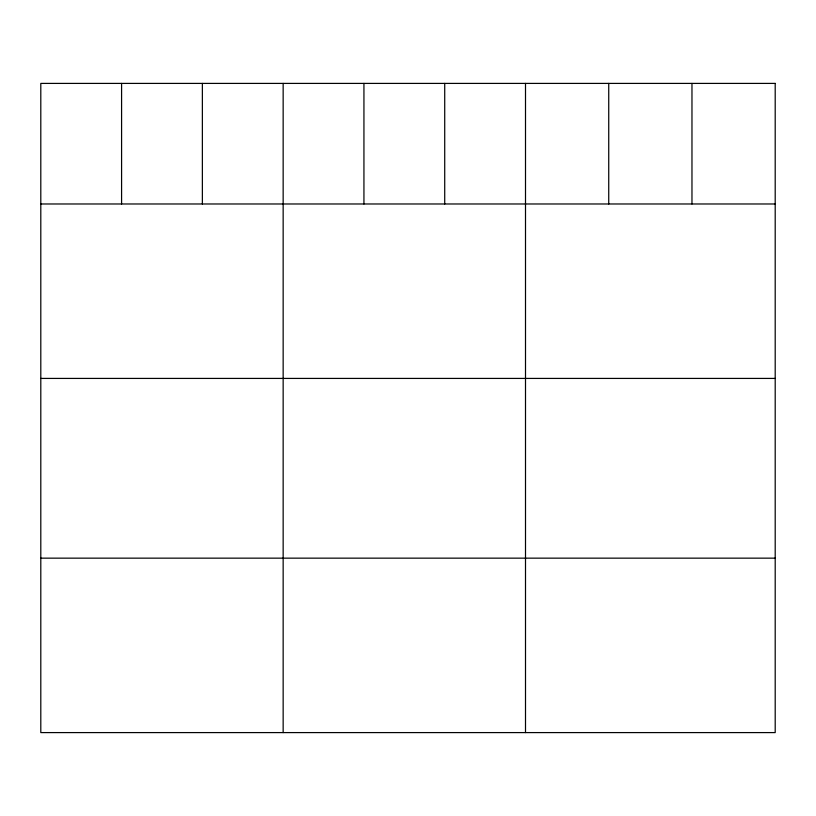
<?xml version="1.0" encoding="UTF-8"?>
<svg xmlns="http://www.w3.org/2000/svg" width="816" height="816" viewBox="0 0 816 816"><rect width="100%" height="100%" fill="white"/><g stroke="black" fill="none" stroke-linecap="round" stroke-linejoin="round"><path stroke-width="1.22" d="M40.8 203.98L775.2 203.98M40.8 378.42L775.2 378.42M40.8 558.154L775.2 558.154M691.968 83.405L691.968 203.98M608.736 83.405L608.736 203.98M525.504 83.405L525.504 732.595M444.72 83.405L444.72 203.98M363.936 83.405L363.936 203.98M283.152 83.405L283.152 732.595M202.368 83.405L202.368 203.98M121.584 83.405L121.584 203.98M775.2 83.405L40.8 83.405L40.8 732.595L775.2 732.595L775.2 83.405"/></g></svg>
